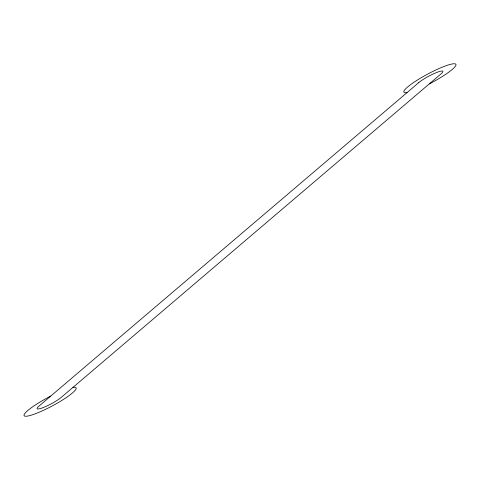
<?xml version="1.0" encoding="UTF-8"?>
<svg xmlns="http://www.w3.org/2000/svg" width="480" height="480" viewBox="0 0 480 480"><rect width="100%" height="100%" fill="white"/><g stroke="black" fill="none" stroke-linecap="round" stroke-linejoin="round"><path stroke-width="0.72" d="M407.016 92.628A29.472 4.71 -28.1 0 1 421.548 77.52A29.472 4.71 -28.1 0 1 455.706 64.116A29.472 4.71 -28.1 0 1 429.306 83.88M72.984 387.372A29.472 4.71 -28.1 0 1 58.452 402.48A29.472 4.71 -28.1 0 1 24.294 415.884A29.472 4.71 -28.1 0 1 50.694 396.12M418.764 82.62L38.946 406.128A14.736 2.358 -28.1 0 0 43.308 407.532A14.736 2.358 -28.1 0 0 61.236 397.38L441.054 73.872A14.736 2.358 -28.1 0 0 436.692 72.468A14.736 2.358 -28.1 0 0 418.764 82.62"/></g></svg>
